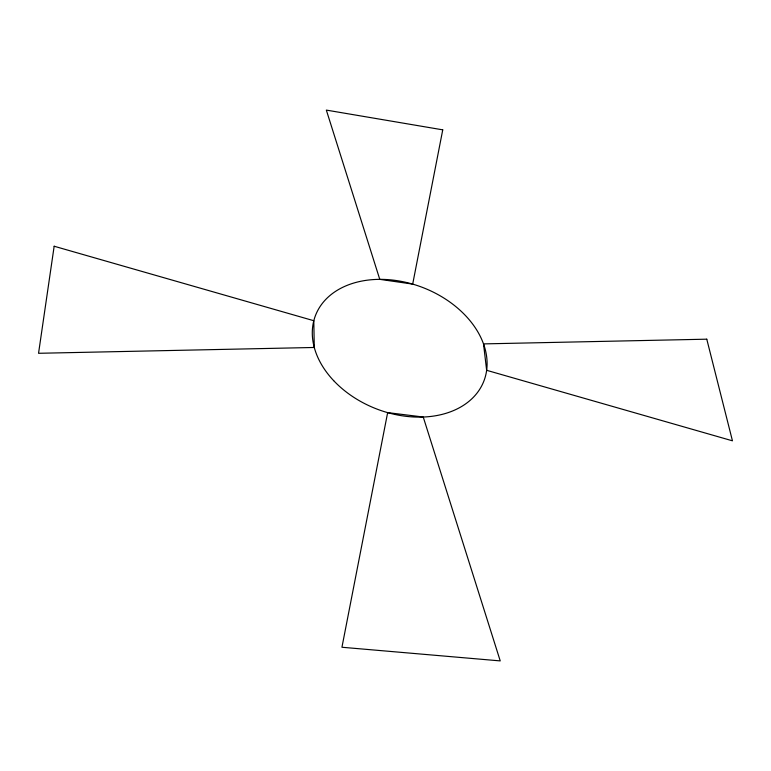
<?xml version="1.0" encoding="UTF-8"?>
<svg xmlns="http://www.w3.org/2000/svg" width="771" height="771" viewBox="0 0 771 771"><rect width="100%" height="100%" fill="white"/><g stroke="black" fill="none" stroke-linecap="round" stroke-linejoin="round"><path stroke-width="1.16" d="M54.163 246.238L38.55 353.291L314.269 347.47L313.797 320.717L54.163 246.238M387.649 412.62L341.939 647.255L500.234 660.901L423.24 417.024L387.649 412.62M442.747 129.846L412.687 284.104L379.766 279.353L326.335 110.099L442.747 129.846M706.776 339.182L483.513 343.895L486.646 370.302L732.45 440.819L706.776 339.182M333.679 380.662A90.361 64.957 21.4 0 0 482.318 384.633A90.361 64.957 21.4 0 0 383.071 279.391A90.361 64.957 21.4 0 0 333.679 380.662"/></g></svg>
